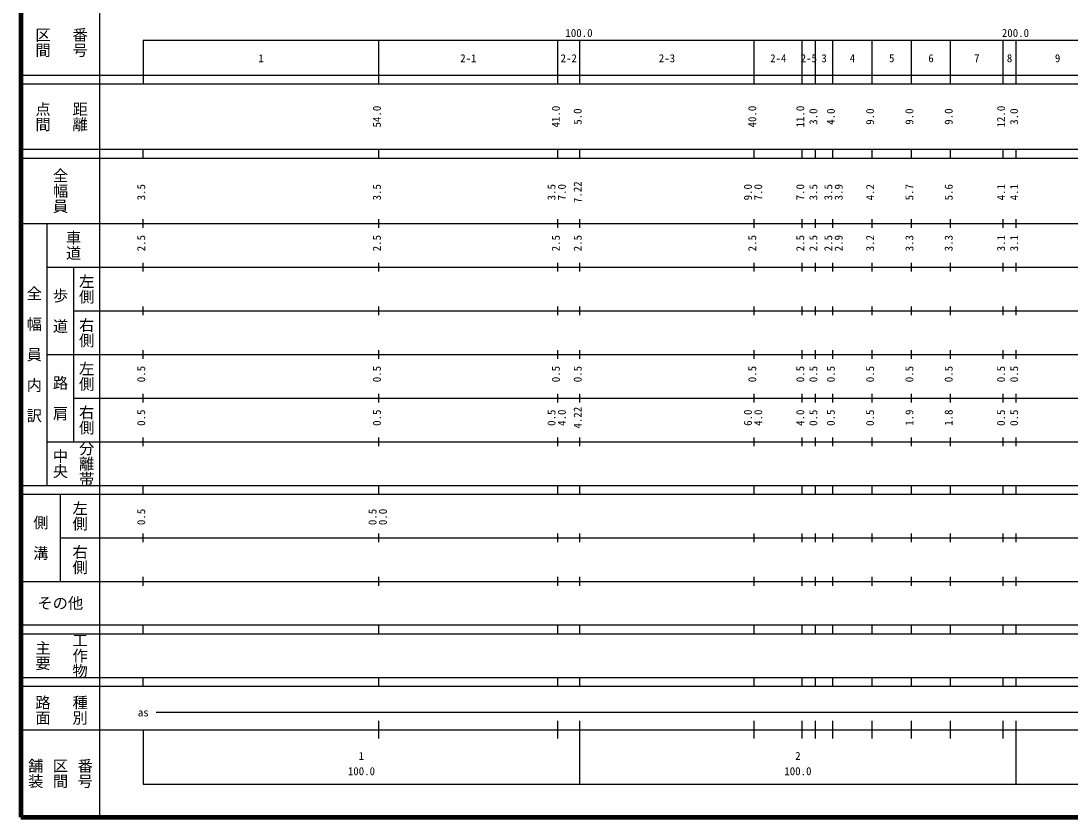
# Model space of a CAD drawing. Units: millimetres on the paper, enlarged 1000 times. Extents: x 40000 to 680000, y 20000 to 380000.
# Drawn here: x 40000 to 280572, y 20000 to 202409 of the extents above; entities that cross this region are included whole.
import ezdxf
from ezdxf.enums import TextEntityAlignment as Align

# ---------------------------------------------------------------- set-up
doc = ezdxf.new("R2010")
doc.units = ezdxf.units.MM
doc.header["$LTSCALE"] = 1000
doc.layers.add('M-TTL', color=2, linetype='Continuous', lineweight=140)
doc.layers.add('M-TTL-BAND', color=7, linetype='Continuous', lineweight=25)
doc.styles.add('@ＭＳ ゴシック', font='')
doc.styles.add('ＭＳ ゴシック', font='')
doc.styles.get('@ＭＳ ゴシック').set_extended_font_data('@MS Gothic')
doc.styles.get('ＭＳ ゴシック').set_extended_font_data('MS Gothic')

msp = doc.modelspace()

# ---------------------------------------------------------------- linework, layer by layer
at = {"layer": 'M-TTL'}
for p, q in [((40000, 380000), (40000, 20000)), ((40000, 20000), (680000, 20000))]:
    msp.add_line(p, q, dxfattribs=at)
at = {"layer": 'M-TTL-BAND'}
for p, q in [((58000, 370000), (58000, 20000)), ((68000, 198000), (579000, 198000)), ((68000, 198000), (68000, 188000)), ((122000, 188000), (122000, 198000)), ((163000, 188000), (163000, 198000)), ((168000, 188000), (168000, 198000)), ((208000, 188000), (208000, 198000)), ((219000, 188000), (219000, 198000)), ((222000, 188000), (222000, 198000)), ((226000, 188000), (226000, 198000)), ((235000, 188000), (235000, 198000)), ((244000, 188000), (244000, 198000)), ((253000, 188000), (253000, 198000)), ((265000, 188000), (265000, 198000)), ((268000, 188000), (268000, 198000)), ((40000, 190000), (579000, 190000)), ((40000, 188000), (579000, 188000)), ((40000, 173000), (579000, 173000)), ((40000, 171000), (579000, 171000)), ((68000, 171000), (68000, 173000)), ((122000, 171000), (122000, 173000)), ((163000, 171000), (163000, 173000)), ((168000, 171000), (168000, 173000)), ((208000, 171000), (208000, 173000)), ((219000, 171000), (219000, 173000)), ((222000, 171000), (222000, 173000)), ((226000, 171000), (226000, 173000)), ((235000, 171000), (235000, 173000)), ((244000, 171000), (244000, 173000)), ((253000, 171000), (253000, 173000)), ((265000, 171000), (265000, 173000)), ((268000, 171000), (268000, 173000)), ((68000, 155000), (68000, 157000)), ((122000, 155000), (122000, 157000)), ((163000, 155000), (163000, 157000)), ((168000, 155000), (168000, 157000)), ((208000, 155000), (208000, 157000)), ((219000, 155000), (219000, 157000)), ((222000, 155000), (222000, 157000)), ((226000, 155000), (226000, 157000)), ((235000, 155000), (235000, 157000)), ((244000, 155000), (244000, 157000)), ((253000, 155000), (253000, 157000)), ((265000, 155000), (265000, 157000)), ((268000, 155000), (268000, 157000)), ((40000, 156000), (579000, 156000)), ((46000, 96000), (46000, 156000)), ((68000, 145000), (68000, 147000)), ((122000, 145000), (122000, 147000)), ((163000, 145000), (163000, 147000)), ((168000, 145000), (168000, 147000)), ((208000, 145000), (208000, 147000)), ((219000, 145000), (219000, 147000)), ((222000, 145000), (222000, 147000)), ((226000, 145000), (226000, 147000)), ((235000, 145000), (235000, 147000)), ((244000, 145000), (244000, 147000)), ((253000, 145000), (253000, 147000)), ((265000, 145000), (265000, 147000)), ((268000, 145000), (268000, 147000)), ((46000, 146000), (579000, 146000)), ((52000, 146000), (52000, 106000)), ((52000, 136000), (579000, 136000)), ((68000, 135000), (68000, 137000)), ((122000, 135000), (122000, 137000)), ((163000, 135000), (163000, 137000)), ((168000, 135000), (168000, 137000)), ((208000, 135000), (208000, 137000)), ((219000, 135000), (219000, 137000)), ((222000, 135000), (222000, 137000)), ((226000, 135000), (226000, 137000)), ((235000, 135000), (235000, 137000)), ((244000, 135000), (244000, 137000)), ((253000, 135000), (253000, 137000)), ((265000, 135000), (265000, 137000)), ((268000, 135000), (268000, 137000)), ((46000, 126000), (579000, 126000)), ((68000, 125000), (68000, 127000)), ((122000, 125000), (122000, 127000)), ((163000, 125000), (163000, 127000)), ((168000, 125000), (168000, 127000)), ((208000, 125000), (208000, 127000)), ((219000, 125000), (219000, 127000)), ((222000, 125000), (222000, 127000)), ((226000, 125000), (226000, 127000)), ((235000, 125000), (235000, 127000)), ((244000, 125000), (244000, 127000)), ((253000, 125000), (253000, 127000)), ((265000, 125000), (265000, 127000)), ((268000, 125000), (268000, 127000)), ((52000, 116000), (579000, 116000)), ((68000, 115000), (68000, 117000)), ((122000, 115000), (122000, 117000)), ((163000, 115000), (163000, 117000)), ((168000, 115000), (168000, 117000)), ((208000, 115000), (208000, 117000)), ((219000, 115000), (219000, 117000)), ((222000, 115000), (222000, 117000)), ((226000, 115000), (226000, 117000)), ((235000, 115000), (235000, 117000)), ((244000, 115000), (244000, 117000)), ((253000, 115000), (253000, 117000)), ((265000, 115000), (265000, 117000)), ((268000, 115000), (268000, 117000)), ((46000, 106000), (579000, 106000)), ((68000, 105000), (68000, 107000)), ((122000, 105000), (122000, 107000)), ((163000, 105000), (163000, 107000)), ((168000, 105000), (168000, 107000)), ((208000, 105000), (208000, 107000)), ((219000, 105000), (219000, 107000)), ((222000, 105000), (222000, 107000)), ((226000, 105000), (226000, 107000)), ((235000, 105000), (235000, 107000)), ((244000, 105000), (244000, 107000)), ((253000, 105000), (253000, 107000)), ((265000, 105000), (265000, 107000)), ((268000, 105000), (268000, 107000)), ((40000, 96000), (579000, 96000)), ((40000, 94000), (579000, 94000)), ((49000, 94000), (49000, 74000)), ((68000, 94000), (68000, 96000)), ((122000, 94000), (122000, 96000)), ((163000, 94000), (163000, 96000)), ((168000, 94000), (168000, 96000)), ((208000, 94000), (208000, 96000)), ((219000, 94000), (219000, 96000)), ((222000, 94000), (222000, 96000)), ((226000, 94000), (226000, 96000)), ((235000, 94000), (235000, 96000)), ((244000, 94000), (244000, 96000)), ((253000, 94000), (253000, 96000)), ((265000, 94000), (265000, 96000)), ((268000, 94000), (268000, 96000)), ((68000, 83000), (68000, 85000)), ((122000, 83000), (122000, 85000)), ((163000, 83000), (163000, 85000)), ((168000, 83000), (168000, 85000)), ((208000, 83000), (208000, 85000)), ((219000, 83000), (219000, 85000)), ((222000, 83000), (222000, 85000)), ((226000, 83000), (226000, 85000)), ((235000, 83000), (235000, 85000)), ((244000, 83000), (244000, 85000)), ((253000, 83000), (253000, 85000)), ((265000, 83000), (265000, 85000)), ((268000, 83000), (268000, 85000)), ((49000, 84000), (579000, 84000)), ((68000, 73000), (68000, 75000)), ((122000, 73000), (122000, 75000)), ((163000, 73000), (163000, 75000)), ((168000, 73000), (168000, 75000)), ((208000, 73000), (208000, 75000)), ((219000, 73000), (219000, 75000)), ((222000, 73000), (222000, 75000)), ((226000, 73000), (226000, 75000)), ((235000, 73000), (235000, 75000)), ((244000, 73000), (244000, 75000)), ((253000, 73000), (253000, 75000)), ((265000, 73000), (265000, 75000)), ((268000, 73000), (268000, 75000)), ((40000, 74000), (579000, 74000)), ((40000, 64000), (579000, 64000)), ((68000, 62000), (68000, 64000)), ((122000, 62000), (122000, 64000)), ((163000, 62000), (163000, 64000)), ((168000, 62000), (168000, 64000)), ((208000, 62000), (208000, 64000)), ((219000, 62000), (219000, 64000)), ((222000, 62000), (222000, 64000)), ((226000, 62000), (226000, 64000)), ((235000, 62000), (235000, 64000)), ((244000, 62000), (244000, 64000)), ((253000, 62000), (253000, 64000)), ((265000, 62000), (265000, 64000)), ((268000, 62000), (268000, 64000)), ((40000, 62000), (579000, 62000)), ((40000, 52000), (579000, 52000)), ((68000, 50000), (68000, 52000)), ((122000, 50000), (122000, 52000)), ((163000, 50000), (163000, 52000)), ((168000, 50000), (168000, 52000)), ((208000, 50000), (208000, 52000)), ((219000, 50000), (219000, 52000)), ((222000, 50000), (222000, 52000)), ((226000, 50000), (226000, 52000)), ((235000, 50000), (235000, 52000)), ((244000, 50000), (244000, 52000)), ((253000, 50000), (253000, 52000)), ((265000, 50000), (265000, 52000)), ((268000, 50000), (268000, 52000)), ((40000, 50000), (579000, 50000)), ((71000, 44000), (565000, 44000)), ((122000, 38000), (122000, 42000)), ((163000, 38000), (163000, 42000)), ((168000, 27500), (168000, 42000)), ((208000, 38000), (208000, 42000)), ((219000, 38000), (219000, 42000)), ((222000, 38000), (222000, 42000)), ((226000, 38000), (226000, 42000)), ((235000, 38000), (235000, 42000)), ((244000, 38000), (244000, 42000)), ((253000, 38000), (253000, 42000)), ((265000, 38000), (265000, 42000)), ((268000, 27500), (268000, 42000)), ((40000, 40000), (579000, 40000)), ((68000, 40000), (68000, 27500)), ((68000, 27500), (579000, 27500))]:
    msp.add_line(p, q, dxfattribs=at)

# ---------------------------------------------------------------- texts
at = {"layer": 'M-TTL-BAND', "style": '@ＭＳ ゴシック'}
for s, p in [('区間', (45000, 197500)), ('番号', (53500, 197500)), ('点間', (45000, 180500)), ('距離', (53500, 180500)), ('全幅員', (49000, 163500)), ('車道', (52000, 151000)), ('左側', (55000, 141000)), ('全\u3000幅\u3000員\u3000内\u3000訳', (43000, 126000)), ('歩\u3000道', (49000, 136000)), ('右側', (55000, 131000)), ('左側', (55000, 121000)), ('路\u3000肩', (49000, 116000)), ('右側', (55000, 111000)), ('分離帯', (55000, 101000)), ('中央', (49000, 101000)), ('左側', (53500, 89000)), ('側\u3000溝', (44500, 84000)), ('右側', (53500, 79000)), ('主要', (45000, 57000)), ('工作物', (53500, 57000)), ('路面', (45000, 44500)), ('種別', (53500, 44500)), ('舗装', (43333, 30000)), ('区間', (49000, 30000)), ('番号', (54667, 30000))]:
    msp.add_text(s, height=2566, rotation=270, dxfattribs=at).set_placement(p, align=Align.MIDDLE_CENTER)
at = {"layer": 'M-TTL-BAND', "style": 'ＭＳ ゴシック'}
for s, p in [('100.0', (167844, 198195)), ('200.0', (267844, 198195)), ('1', (95000, 192405)), ('2-1', (142500, 192405)), ('2-2', (165500, 192405)), ('2-3', (188000, 192405)), ('2-4', (213500, 192405)), ('2-5', (220500, 192405)), ('3', (224000, 192405)), ('4', (230500, 192405)), ('5', (239500, 192405)), ('6', (248500, 192405)), ('7', (259000, 192405)), ('8', (266500, 192405)), ('9', (277500, 192405)), ('as', (68000, 42500)), ('1', (118000, 32523)), ('2', (218000, 32523)), ('100.0', (118000, 29033)), ('100.0', (218000, 29033))]:
    msp.add_text(s, height=1833, dxfattribs=at).set_placement(p, align=Align.BOTTOM_CENTER)
for s, p in [('54.0', (123000, 180500)), ('41.0', (164000, 180500)), ('40.0', (209000, 180500)), ('11.0', (220000, 180500)), ('12.0', (266000, 180500)), ('5.0', (169000, 180500)), ('3.0', (223000, 180500)), ('4.0', (227000, 180500)), ('9.0', (236000, 180500)), ('9.0', (245000, 180500)), ('9.0', (254000, 180500)), ('3.0', (269000, 180500)), ('3.5', (69000, 163174)), ('3.5', (123000, 163174)), ('3.5', (163000, 163174)), ('7.0', (165370, 163174)), ('7.22', (169000, 163174)), ('9.0', (208000, 163174)), ('7.0', (210370, 163174)), ('7.0', (220000, 163174)), ('3.5', (223000, 163174)), ('3.5', (226426, 163174)), ('3.9', (228796, 163174)), ('4.2', (236000, 163174)), ('5.7', (245000, 163174)), ('5.6', (254000, 163174)), ('4.1', (266000, 163174)), ('4.1', (269000, 163174)), ('2.5', (69000, 151500)), ('2.5', (123000, 151500)), ('2.5', (164000, 151500)), ('2.5', (169000, 151500)), ('2.5', (209000, 151500)), ('2.5', (220000, 151500)), ('2.5', (223000, 151500)), ('2.5', (226426, 151500)), ('2.9', (228796, 151500)), ('3.2', (236000, 151500)), ('3.3', (245000, 151500)), ('3.3', (254000, 151500)), ('3.1', (266000, 151500)), ('3.1', (269000, 151500)), ('0.5', (69000, 121500)), ('0.5', (123000, 121500)), ('0.5', (164000, 121500)), ('0.5', (169000, 121500)), ('0.5', (209000, 121500)), ('0.5', (220000, 121500)), ('0.5', (223000, 121500)), ('0.5', (227000, 121500)), ('0.5', (236000, 121500)), ('0.5', (245000, 121500)), ('0.5', (254000, 121500)), ('0.5', (266000, 121500)), ('0.5', (269000, 121500)), ('0.5', (69000, 111500)), ('0.5', (123000, 111500)), ('0.5', (163000, 111500)), ('4.0', (165370, 111500)), ('4.22', (169000, 111500)), ('6.0', (208000, 111500)), ('4.0', (210370, 111500)), ('4.0', (220000, 111500)), ('0.5', (223000, 111500)), ('0.5', (227000, 111500)), ('0.5', (236000, 111500)), ('1.9', (245000, 111500)), ('1.8', (254000, 111500)), ('0.5', (266000, 111500)), ('0.5', (269000, 111500)), ('0.5', (69000, 88764)), ('0.5', (122000, 88764)), ('0.0', (124370, 88764))]:
    msp.add_text(s, height=1833, rotation=90, dxfattribs=at).set_placement(p, align=Align.BOTTOM_CENTER)
msp.add_text('その他', height=2566, dxfattribs=at).set_placement((49000, 69000), align=Align.MIDDLE_CENTER)

doc.saveas('drawing.dxf')
